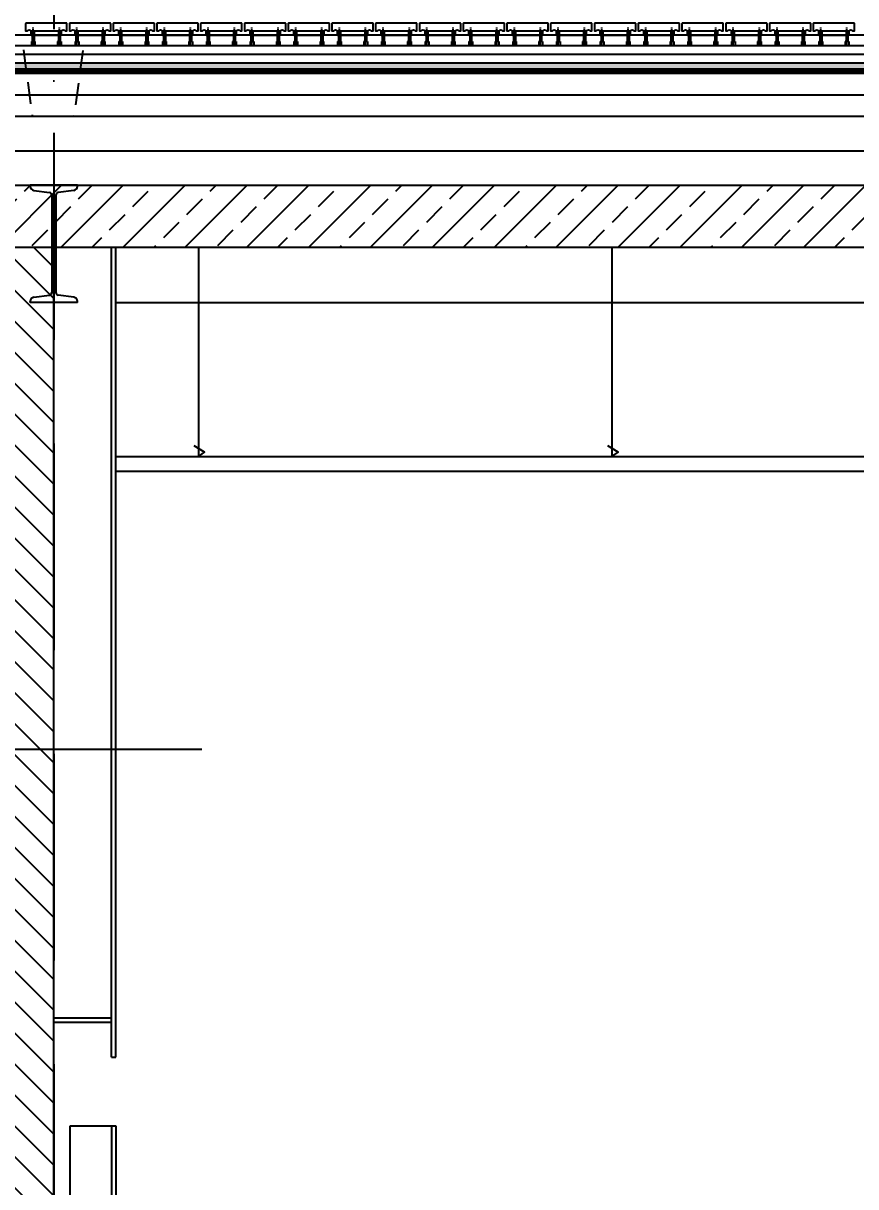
# Model space of a CAD drawing. Header units: millimetres. Extents: x 58205 to 122423, y 1055 to 94479.
# Drawn here: x 70676.6 to 70918.2, y 16910.6 to 17248.3 of the extents above; entities that cross this region are included whole.
import ezdxf

# ---------------------------------------------------------------- set-up
doc = ezdxf.new("R2010")
doc.units = ezdxf.units.MM
for name, pattern in [('0707_PB_080619_gn_xref$0$ACAD_ISO10W100', [18, 12, -3, 0, -3]), ('ACAD_ISO03W100', [30, 12, -18]), ('ACAD_ISO10W100', [18, 12, -3, 0, -3]), ('AUDIT_D_080509132939-0', [0]), ('HIDDEN', [9.525, 6.35, -3.175])]:
    doc.linetypes.add(name, pattern=pattern)
for name, color, linetype in [('+48_CIENKIE', 253, 'Continuous'), ('+48_HACZE', 253, 'Continuous'), ('+48_IZOLACJE', 4, 'Continuous'), ('+48_MEBLE', 251, 'Continuous'), ('+48_OPISY_ŚCIAN', 3, 'Continuous'), ('+48_OSIE', 8, 'Continuous'), ('+48_PRZEKRÓJ', 1, 'Continuous'), ('+48_SCIANY', 1, 'Continuous'), ('+48_SUFITY_PODWIESZANE', 4, 'Continuous'), ('+48_WEŁNA', 252, 'Continuous'), ('+48_WIDOK', 5, 'Continuous'), ('+48_ŚCIANY_GK', 42, 'Continuous'), ('+48_ŻELBET', 242, 'Continuous'), ('1_CIENKA', 252, 'Continuous')]:
    doc.layers.add(name, color=color, linetype=linetype)
doc.styles.add('WRP_ARIAL', font='ARIAL.TTF', dxfattribs={"width": 0.8})
doc.linetypes.add('BATTING', pattern='A,0.00254,-2.54,[134,ltypeshp.shx,S=2.54,R=0,X=-2.54,Y=0],-5.08,[134,ltypeshp.shx,S=2.54,R=180,X=2.54,Y=0],-2.54', length=10.16254)
doc.linetypes.add('ZIGZAG', pattern='A,0.00254,-5.08,[131,ltypeshp.shx,S=5.08,R=0,X=-5.08,Y=0],-10.16,[131,ltypeshp.shx,S=5.08,R=180,X=5.08,Y=0],-5.08', length=20.32254)

# ---------------------------------------------------------------- blocks, each defined once
blk = doc.blocks.new('A$C6D9607FD')
at = {"layer": '+48_PRZEKRÓJ', "color": 251}
for p, q in [((137, 340), (0, 340)), ((0, 340), (0, 337.1)), ((137, 340), (137, 337.1)), ((10.5, 325), (56.1, 318.6)), ((62.4, 311.4), (62.4, 28.6)), ((74.6, 311.4), (74.6, 28.6)), ((126.5, 325), (80.9, 318.6)), ((0, 0), (0, 2.9)), ((10.5, 15), (56.1, 21.4)), ((126.5, 15), (80.9, 21.4)), ((137, 0), (137, 2.9)), ((137, 0), (0, 0)), ((137, 0), (0, 0))]:
    blk.add_line(p, q, dxfattribs=at)
for centre, radius, start, end in [((12.2, 337.1), 12.2, 180, 262.0304), ((55.1, 311.4), 7.3, 0, 82.0304), ((81.9, 311.4), 7.3, 97.9696, 180), ((124.8, 337.1), 12.2, 277.9696, 0), ((12.2, 2.9), 12.2, 97.9696, 180), ((55.1, 28.6), 7.3, 277.9696, 0), ((81.9, 28.6), 7.3, 180, 262.0304), ((124.8, 2.9), 12.2, 0, 82.0304)]:
    blk.add_arc(centre, radius, start, end, dxfattribs=at)
blk = doc.blocks.new('SCIANA')
at = {"layer": '+48_OPISY_ŚCIAN', "ltscale": 5}
blk.add_line((-25, 0), (25, 0), dxfattribs=at)
blk.add_lwpolyline([(-60, 0), (-25, 0), (-25, 17.5), (-60, 17.5)], close=True, dxfattribs=at)
at = {"layer": '+48_OPISY_ŚCIAN', "ltscale": 5, "style": 'WRP_ARIAL', "width": 0.8}
blk.add_attdef('TYP', (-53.56, 4.8), '', height=10, dxfattribs=at)

msp = doc.modelspace()

# ---------------------------------------------------------------- hatches: boundary and pattern name
at = {"layer": '+48_HACZE', "ltscale": 0.1}
h = msp.add_hatch(dxfattribs=at)
h.set_pattern_fill('AR-SAND', scale=0.05, style=0)
h.paths.add_polyline_path([(70237.484, 17233.771), (71253.483, 17233.771), (71253.483, 17236.771), (70237.484, 17236.771)])
at = {"layer": '+48_HACZE', "linetype": 'AUDIT_D_080509132939-0'}
h = msp.add_hatch(dxfattribs=at)
h.set_pattern_fill('ANSI33', color=256, scale=2, angle=180, style=0)
h.paths.add_polyline_path([(70237.484, 17201.271), (71253.483, 17201.271), (71253.483, 17183.271), (70237.484, 17183.271)])
at = {"layer": '+48_HACZE'}
h = msp.add_hatch(dxfattribs=at)
h.set_pattern_fill('ANSI31', color=256, scale=2, angle=90, style=0)
h.paths.add_polyline_path([(70673.484, 17183.271), (70685.484, 17183.271), (70685.484, 16816.271), (70673.484, 16816.271)])

# ---------------------------------------------------------------- linework, layer by layer
at = {"layer": '+48_CIENKIE'}
for points in [[(70727.484, 17183.271), (70727.484, 17122.521), (70727.484, 17122.521)], [(70847.484, 17183.271), (70847.484, 17122.518), (70847.484, 17122.518)], [(70727.484, 17122.521), (70729.239, 17123.798), (70726.236, 17125.67)], [(70847.484, 17122.518), (70849.239, 17123.796), (70846.236, 17125.667)]]:
    msp.add_lwpolyline(points, dxfattribs=at)
at = {"layer": '+48_IZOLACJE', "linetype": 'ACAD_ISO03W100', "ltscale": 0.1, "const_width": 0.2}
msp.add_lwpolyline([(71270.021, 17241.921), (70215.484, 17241.921)], dxfattribs=at)
at = {"layer": '+48_IZOLACJE', "linetype": 'ACAD_ISO03W100', "ltscale": 0.5, "const_width": 1.5}
msp.add_lwpolyline([(70239.984, 17234.521), (71251.983, 17234.521)], dxfattribs=at)
at = {"layer": '+48_MEBLE'}
msp.add_line((70703.484, 17167.271), (71253.483, 17167.271), dxfattribs=at)
at = {"layer": '+48_OSIE', "linetype": 'ACAD_ISO10W100', "ltscale": 5}
msp.add_line((70685.484, 17757.048), (70685.484, 16319.517), dxfattribs=at)
at = {"layer": '+48_PRZEKRÓJ'}
msp.add_line((70685.484, 16816.271), (70685.484, 17183.271), dxfattribs=at)
at = {"layer": '+48_SCIANY', "ltscale": 0.15}
msp.add_lwpolyline([(70237.484, 17236.271), (70237.484, 17201.271), (71253.483, 17201.271), (71253.483, 17235.271)], dxfattribs=at)
at = {"layer": '+48_SUFITY_PODWIESZANE', "ltscale": 3}
for p, q in [((70703.484, 17122.521), (71253.483, 17122.521)), ((70703.484, 17118.271), (71253.483, 17118.271))]:
    msp.add_line(p, q, dxfattribs=at)
at = {"layer": '+48_WEŁNA', "linetype": 'BATTING', "ltscale": 0.6}
msp.add_line((70238.084, 17227.521), (71253.234, 17227.521), dxfattribs=at)
at = {"layer": '+48_WEŁNA', "linetype": 'BATTING', "ltscale": 0.9}
msp.add_line((70238.084, 17211.271), (71252.984, 17211.271), dxfattribs=at)
at = {"layer": '+48_WEŁNA', "linetype": 'ZIGZAG', "ltscale": 0.48}
msp.add_lwpolyline([(70215.484, 17239.271), (71275.784, 17239.271)], dxfattribs=at)
at = {"layer": '+48_WIDOK', "ltscale": 3}
for p, q in [((70237.484, 17233.771), (71253.483, 17233.771)), ((70238.084, 17221.271), (71252.984, 17221.271))]:
    msp.add_line(p, q, dxfattribs=at)
at = {"layer": '+48_WIDOK'}
for p, q in [((70702.234, 16928.271), (70703.484, 16928.271)), ((70702.234, 16928.271), (70702.234, 16826.777)), ((70703.484, 16928.271), (70703.484, 16826.771))]:
    msp.add_line(p, q, dxfattribs=at)
at = {"layer": '+48_WIDOK', "ltscale": 3}
for points in [[(70215.484, 17241.771), (71253.483, 17241.771)], [(70215.484, 17236.771), (71275.784, 17236.771)]]:
    msp.add_lwpolyline(points, dxfattribs=at)
at = {"layer": '+48_WIDOK', "linetype": 'HIDDEN'}
for points in [[(70676.642, 17240.591), (70679.19, 17221.483)], [(70693.889, 17240.375), (70691.32, 17221.271)]]:
    msp.add_lwpolyline(points, dxfattribs=at)
at = {"layer": '+48_WIDOK'}
msp.add_lwpolyline([(70690.234, 16928.271), (70702.234, 16928.271), (70702.234, 16838.271), (70690.234, 16838.271)], close=True, dxfattribs=at)
at = {"layer": '+48_ŚCIANY_GK'}
for p, q in [((70702.234, 16948.271), (70702.234, 17183.271)), ((70703.484, 16948.271), (70703.484, 17183.271)), ((70702.234, 16959.521), (70685.484, 16959.521)), ((70702.234, 16958.271), (70685.484, 16958.271)), ((70702.234, 16948.271), (70703.484, 16948.271))]:
    msp.add_line(p, q, dxfattribs=at)
at = {"layer": '+48_ŻELBET', "ltscale": 0.3}
for p, q in [((70237.484, 17201.271), (71253.483, 17201.271)), ((70237.484, 17183.271), (71253.483, 17183.271))]:
    msp.add_line(p, q, dxfattribs=at)
at = {"layer": '1_CIENKA', "linetype": '0707_PB_080619_gn_xref$0$ACAD_ISO10W100', "lineweight": -3, "ltscale": 0.1}
for p, q in [((70679.484, 17241.771), (70679.484, 17247.121)), ((70687.084, 17241.771), (70687.084, 17247.121)), ((70692.184, 17241.771), (70692.184, 17247.121)), ((70699.784, 17241.771), (70699.784, 17247.121)), ((70704.884, 17241.771), (70704.884, 17247.121)), ((70712.484, 17241.771), (70712.484, 17247.121)), ((70717.584, 17241.771), (70717.584, 17247.121)), ((70725.184, 17241.771), (70725.184, 17247.121)), ((70730.284, 17241.771), (70730.284, 17247.121)), ((70737.884, 17241.771), (70737.884, 17247.121)), ((70742.984, 17241.771), (70742.984, 17247.121)), ((70750.584, 17241.771), (70750.584, 17247.121)), ((70755.684, 17241.771), (70755.684, 17247.121)), ((70763.284, 17241.771), (70763.284, 17247.121)), ((70768.384, 17241.771), (70768.384, 17247.121)), ((70775.984, 17241.771), (70775.984, 17247.121)), ((70781.084, 17241.771), (70781.084, 17247.121)), ((70788.684, 17241.771), (70788.684, 17247.121)), ((70793.784, 17241.771), (70793.784, 17247.121)), ((70801.384, 17241.771), (70801.384, 17247.121)), ((70806.484, 17241.771), (70806.484, 17247.121)), ((70814.084, 17241.771), (70814.084, 17247.121)), ((70819.184, 17241.771), (70819.184, 17247.121)), ((70826.784, 17241.771), (70826.784, 17247.121)), ((70831.884, 17241.771), (70831.884, 17247.121)), ((70839.484, 17241.771), (70839.484, 17247.121)), ((70844.584, 17241.771), (70844.584, 17247.121)), ((70852.184, 17241.771), (70852.184, 17247.121)), ((70857.284, 17241.771), (70857.284, 17247.121)), ((70864.884, 17241.771), (70864.884, 17247.121)), ((70869.984, 17241.771), (70869.984, 17247.121)), ((70877.584, 17241.771), (70877.584, 17247.121)), ((70882.684, 17241.771), (70882.684, 17247.121)), ((70890.284, 17241.771), (70890.284, 17247.121)), ((70895.384, 17241.771), (70895.384, 17247.121)), ((70902.984, 17241.771), (70902.984, 17247.121)), ((70908.084, 17241.771), (70908.084, 17247.121)), ((70915.684, 17241.771), (70915.684, 17247.121))]:
    msp.add_line(p, q, dxfattribs=at)
at = {"layer": '1_CIENKA', "lineweight": -3}
for p, q in [((71272.483, 17244.771), (70220.036, 17244.771)), ((70678.934, 17244.771), (70687.634, 17244.771)), ((70679.209, 17246.071), (70679.209, 17242.953)), ((70679.759, 17246.071), (70679.759, 17242.953)), ((70686.809, 17246.071), (70686.809, 17242.953)), ((70687.359, 17246.071), (70687.359, 17242.953)), ((70691.634, 17244.771), (70700.334, 17244.771)), ((70691.909, 17246.071), (70691.909, 17242.953)), ((70692.459, 17246.071), (70692.459, 17242.953)), ((70699.509, 17246.071), (70699.509, 17242.953)), ((70700.059, 17246.071), (70700.059, 17242.953)), ((70704.334, 17244.771), (70713.034, 17244.771)), ((70704.609, 17246.071), (70704.609, 17242.953)), ((70705.159, 17246.071), (70705.159, 17242.953)), ((70712.209, 17246.071), (70712.209, 17242.953)), ((70712.759, 17246.071), (70712.759, 17242.953)), ((70717.034, 17244.771), (70725.734, 17244.771)), ((70717.309, 17246.071), (70717.309, 17242.953)), ((70717.859, 17246.071), (70717.859, 17242.953)), ((70724.909, 17246.071), (70724.909, 17242.953)), ((70725.459, 17246.071), (70725.459, 17242.953)), ((70729.734, 17244.771), (70738.434, 17244.771)), ((70730.009, 17246.071), (70730.009, 17242.953)), ((70730.559, 17246.071), (70730.559, 17242.953)), ((70737.609, 17246.071), (70737.609, 17242.953)), ((70738.159, 17246.071), (70738.159, 17242.953)), ((70742.434, 17244.771), (70751.134, 17244.771)), ((70742.709, 17246.071), (70742.709, 17242.953)), ((70743.259, 17246.071), (70743.259, 17242.953)), ((70750.309, 17246.071), (70750.309, 17242.953)), ((70750.859, 17246.071), (70750.859, 17242.953)), ((70755.134, 17244.771), (70763.834, 17244.771)), ((70755.409, 17246.071), (70755.409, 17242.953)), ((70755.959, 17246.071), (70755.959, 17242.953)), ((70763.009, 17246.071), (70763.009, 17242.953)), ((70763.559, 17246.071), (70763.559, 17242.953)), ((70767.834, 17244.771), (70776.534, 17244.771)), ((70768.109, 17246.071), (70768.109, 17242.953)), ((70768.659, 17246.071), (70768.659, 17242.953)), ((70775.709, 17246.071), (70775.709, 17242.953)), ((70776.259, 17246.071), (70776.259, 17242.953)), ((70780.534, 17244.771), (70789.234, 17244.771)), ((70780.809, 17246.071), (70780.809, 17242.953)), ((70781.359, 17246.071), (70781.359, 17242.953)), ((70788.409, 17246.071), (70788.409, 17242.953)), ((70788.959, 17246.071), (70788.959, 17242.953)), ((70793.234, 17244.771), (70801.934, 17244.771)), ((70793.509, 17246.071), (70793.509, 17242.953)), ((70794.059, 17246.071), (70794.059, 17242.953)), ((70801.109, 17246.071), (70801.109, 17242.953)), ((70801.659, 17246.071), (70801.659, 17242.953)), ((70805.934, 17244.771), (70814.634, 17244.771)), ((70806.209, 17246.071), (70806.209, 17242.953)), ((70806.759, 17246.071), (70806.759, 17242.953)), ((70813.809, 17246.071), (70813.809, 17242.953)), ((70814.359, 17246.071), (70814.359, 17242.953)), ((70818.634, 17244.771), (70827.334, 17244.771)), ((70818.909, 17246.071), (70818.909, 17242.953)), ((70819.459, 17246.071), (70819.459, 17242.953)), ((70826.509, 17246.071), (70826.509, 17242.953)), ((70827.059, 17246.071), (70827.059, 17242.953)), ((70831.334, 17244.771), (70840.034, 17244.771)), ((70831.609, 17246.071), (70831.609, 17242.953)), ((70832.159, 17246.071), (70832.159, 17242.953)), ((70839.209, 17246.071), (70839.209, 17242.953)), ((70839.759, 17246.071), (70839.759, 17242.953)), ((70844.034, 17244.771), (70852.734, 17244.771)), ((70844.309, 17246.071), (70844.309, 17242.953)), ((70844.859, 17246.071), (70844.859, 17242.953)), ((70851.909, 17246.071), (70851.909, 17242.953)), ((70852.459, 17246.071), (70852.459, 17242.953)), ((70856.734, 17244.771), (70865.434, 17244.771)), ((70857.009, 17246.071), (70857.009, 17242.953)), ((70857.559, 17246.071), (70857.559, 17242.953)), ((70864.609, 17246.071), (70864.609, 17242.953)), ((70865.159, 17246.071), (70865.159, 17242.953)), ((70869.434, 17244.771), (70878.134, 17244.771)), ((70869.709, 17246.071), (70869.709, 17242.953)), ((70870.259, 17246.071), (70870.259, 17242.953)), ((70877.309, 17246.071), (70877.309, 17242.953)), ((70877.859, 17246.071), (70877.859, 17242.953)), ((70882.134, 17244.771), (70890.834, 17244.771)), ((70882.409, 17246.071), (70882.409, 17242.953)), ((70882.959, 17246.071), (70882.959, 17242.953)), ((70890.009, 17246.071), (70890.009, 17242.953)), ((70890.559, 17246.071), (70890.559, 17242.953)), ((70894.834, 17244.771), (70903.534, 17244.771)), ((70895.109, 17246.071), (70895.109, 17242.953)), ((70895.659, 17246.071), (70895.659, 17242.953)), ((70902.709, 17246.071), (70902.709, 17242.953)), ((70903.259, 17246.071), (70903.259, 17242.953)), ((70907.534, 17244.771), (70916.234, 17244.771)), ((70907.809, 17246.071), (70907.809, 17242.953)), ((70908.359, 17246.071), (70908.359, 17242.953)), ((70915.409, 17246.071), (70915.409, 17242.953)), ((70915.959, 17246.071), (70915.959, 17242.953)), ((70678.966, 17242.953), (70680.001, 17242.953)), ((70678.966, 17242.953), (70678.966, 17241.771)), ((70680.001, 17242.953), (70680.001, 17241.771)), ((70686.566, 17242.953), (70686.566, 17241.771)), ((70687.601, 17242.953), (70686.566, 17242.953)), ((70687.601, 17242.953), (70687.601, 17241.771)), ((70691.666, 17242.953), (70692.701, 17242.953)), ((70691.666, 17242.953), (70691.666, 17241.771)), ((70692.701, 17242.953), (70692.701, 17241.771)), ((70699.266, 17242.953), (70699.266, 17241.771)), ((70700.301, 17242.953), (70699.266, 17242.953)), ((70700.301, 17242.953), (70700.301, 17241.771)), ((70704.366, 17242.953), (70705.401, 17242.953)), ((70704.366, 17242.953), (70704.366, 17241.771)), ((70705.401, 17242.953), (70705.401, 17241.771)), ((70711.966, 17242.953), (70711.966, 17241.771)), ((70713.001, 17242.953), (70711.966, 17242.953)), ((70713.001, 17242.953), (70713.001, 17241.771)), ((70717.066, 17242.953), (70718.101, 17242.953)), ((70717.066, 17242.953), (70717.066, 17241.771)), ((70718.101, 17242.953), (70718.101, 17241.771)), ((70724.666, 17242.953), (70724.666, 17241.771)), ((70725.701, 17242.953), (70724.666, 17242.953)), ((70725.701, 17242.953), (70725.701, 17241.771)), ((70729.766, 17242.953), (70730.801, 17242.953)), ((70729.766, 17242.953), (70729.766, 17241.771)), ((70730.801, 17242.953), (70730.801, 17241.771)), ((70737.366, 17242.953), (70737.366, 17241.771)), ((70738.401, 17242.953), (70737.366, 17242.953)), ((70738.401, 17242.953), (70738.401, 17241.771)), ((70742.466, 17242.953), (70743.501, 17242.953)), ((70742.466, 17242.953), (70742.466, 17241.771)), ((70743.501, 17242.953), (70743.501, 17241.771)), ((70750.066, 17242.953), (70750.066, 17241.771)), ((70751.101, 17242.953), (70750.066, 17242.953)), ((70751.101, 17242.953), (70751.101, 17241.771)), ((70755.166, 17242.953), (70756.201, 17242.953)), ((70755.166, 17242.953), (70755.166, 17241.771)), ((70756.201, 17242.953), (70756.201, 17241.771)), ((70762.766, 17242.953), (70762.766, 17241.771)), ((70763.801, 17242.953), (70762.766, 17242.953)), ((70763.801, 17242.953), (70763.801, 17241.771)), ((70767.866, 17242.953), (70768.901, 17242.953)), ((70767.866, 17242.953), (70767.866, 17241.771)), ((70768.901, 17242.953), (70768.901, 17241.771)), ((70775.466, 17242.953), (70775.466, 17241.771)), ((70776.501, 17242.953), (70775.466, 17242.953)), ((70776.501, 17242.953), (70776.501, 17241.771)), ((70780.566, 17242.953), (70781.601, 17242.953)), ((70780.566, 17242.953), (70780.566, 17241.771)), ((70781.601, 17242.953), (70781.601, 17241.771)), ((70788.166, 17242.953), (70788.166, 17241.771)), ((70789.201, 17242.953), (70788.166, 17242.953)), ((70789.201, 17242.953), (70789.201, 17241.771)), ((70793.266, 17242.953), (70794.301, 17242.953)), ((70793.266, 17242.953), (70793.266, 17241.771)), ((70794.301, 17242.953), (70794.301, 17241.771)), ((70800.866, 17242.953), (70800.866, 17241.771)), ((70801.901, 17242.953), (70800.866, 17242.953)), ((70801.901, 17242.953), (70801.901, 17241.771)), ((70805.966, 17242.953), (70807.001, 17242.953)), ((70805.966, 17242.953), (70805.966, 17241.771)), ((70807.001, 17242.953), (70807.001, 17241.771)), ((70813.566, 17242.953), (70813.566, 17241.771)), ((70814.601, 17242.953), (70813.566, 17242.953)), ((70814.601, 17242.953), (70814.601, 17241.771)), ((70818.666, 17242.953), (70819.701, 17242.953)), ((70818.666, 17242.953), (70818.666, 17241.771)), ((70819.701, 17242.953), (70819.701, 17241.771)), ((70826.266, 17242.953), (70826.266, 17241.771)), ((70827.301, 17242.953), (70826.266, 17242.953)), ((70827.301, 17242.953), (70827.301, 17241.771)), ((70831.366, 17242.953), (70832.401, 17242.953)), ((70831.366, 17242.953), (70831.366, 17241.771)), ((70832.401, 17242.953), (70832.401, 17241.771)), ((70838.966, 17242.953), (70838.966, 17241.771)), ((70840.001, 17242.953), (70838.966, 17242.953)), ((70840.001, 17242.953), (70840.001, 17241.771)), ((70844.066, 17242.953), (70845.101, 17242.953)), ((70844.066, 17242.953), (70844.066, 17241.771)), ((70845.101, 17242.953), (70845.101, 17241.771)), ((70851.666, 17242.953), (70851.666, 17241.771)), ((70852.701, 17242.953), (70851.666, 17242.953)), ((70852.701, 17242.953), (70852.701, 17241.771)), ((70856.766, 17242.953), (70857.801, 17242.953)), ((70856.766, 17242.953), (70856.766, 17241.771)), ((70857.801, 17242.953), (70857.801, 17241.771)), ((70864.366, 17242.953), (70864.366, 17241.771)), ((70865.401, 17242.953), (70864.366, 17242.953)), ((70865.401, 17242.953), (70865.401, 17241.771)), ((70869.466, 17242.953), (70870.501, 17242.953)), ((70869.466, 17242.953), (70869.466, 17241.771)), ((70870.501, 17242.953), (70870.501, 17241.771)), ((70877.066, 17242.953), (70877.066, 17241.771)), ((70878.101, 17242.953), (70877.066, 17242.953)), ((70878.101, 17242.953), (70878.101, 17241.771)), ((70882.166, 17242.953), (70883.201, 17242.953)), ((70882.166, 17242.953), (70882.166, 17241.771)), ((70883.201, 17242.953), (70883.201, 17241.771)), ((70889.766, 17242.953), (70889.766, 17241.771)), ((70890.801, 17242.953), (70889.766, 17242.953)), ((70890.801, 17242.953), (70890.801, 17241.771)), ((70894.866, 17242.953), (70895.901, 17242.953)), ((70894.866, 17242.953), (70894.866, 17241.771)), ((70895.901, 17242.953), (70895.901, 17241.771)), ((70902.466, 17242.953), (70902.466, 17241.771)), ((70903.501, 17242.953), (70902.466, 17242.953)), ((70903.501, 17242.953), (70903.501, 17241.771)), ((70907.566, 17242.953), (70908.601, 17242.953)), ((70907.566, 17242.953), (70907.566, 17241.771)), ((70908.601, 17242.953), (70908.601, 17241.771)), ((70915.166, 17242.953), (70915.166, 17241.771)), ((70916.201, 17242.953), (70915.166, 17242.953)), ((70916.201, 17242.953), (70916.201, 17241.771))]:
    msp.add_line(p, q, dxfattribs=at)
for points in [[(70678.834, 17246.071), (70687.734, 17246.071, -0.536675), (70688.734, 17246.071), (70689.284, 17246.071), (70689.284, 17248.171, 0.4142136), (70689.184, 17248.271), (70677.384, 17248.271, 0.4140826), (70677.284, 17248.171), (70677.284, 17246.071), (70677.834, 17246.071, -0.536675)], [(70691.534, 17246.071), (70700.434, 17246.071, -0.536675), (70701.434, 17246.071), (70701.984, 17246.071), (70701.984, 17248.171, 0.4142136), (70701.884, 17248.271), (70690.084, 17248.271, 0.4140826), (70689.984, 17248.171), (70689.984, 17246.071), (70690.534, 17246.071, -0.536675)], [(70704.234, 17246.071), (70713.134, 17246.071, -0.536675), (70714.134, 17246.071), (70714.684, 17246.071), (70714.684, 17248.171, 0.4142136), (70714.584, 17248.271), (70702.784, 17248.271, 0.4140826), (70702.684, 17248.171), (70702.684, 17246.071), (70703.234, 17246.071, -0.536675)], [(70716.934, 17246.071), (70725.834, 17246.071, -0.536675), (70726.834, 17246.071), (70727.384, 17246.071), (70727.384, 17248.171, 0.4142136), (70727.284, 17248.271), (70715.484, 17248.271, 0.4140826), (70715.384, 17248.171), (70715.384, 17246.071), (70715.934, 17246.071, -0.536675)], [(70729.634, 17246.071), (70738.534, 17246.071, -0.536675), (70739.534, 17246.071), (70740.084, 17246.071), (70740.084, 17248.171, 0.4142136), (70739.984, 17248.271), (70728.184, 17248.271, 0.4140826), (70728.084, 17248.171), (70728.084, 17246.071), (70728.634, 17246.071, -0.536675)], [(70742.334, 17246.071), (70751.234, 17246.071, -0.536675), (70752.234, 17246.071), (70752.784, 17246.071), (70752.784, 17248.171, 0.4142136), (70752.684, 17248.271), (70740.884, 17248.271, 0.4140826), (70740.784, 17248.171), (70740.784, 17246.071), (70741.334, 17246.071, -0.536675)], [(70755.034, 17246.071), (70763.934, 17246.071, -0.536675), (70764.934, 17246.071), (70765.484, 17246.071), (70765.484, 17248.171, 0.4142136), (70765.384, 17248.271), (70753.584, 17248.271, 0.4140826), (70753.484, 17248.171), (70753.484, 17246.071), (70754.034, 17246.071, -0.536675)], [(70767.734, 17246.071), (70776.634, 17246.071, -0.536675), (70777.634, 17246.071), (70778.184, 17246.071), (70778.184, 17248.171, 0.4142136), (70778.084, 17248.271), (70766.284, 17248.271, 0.4140826), (70766.184, 17248.171), (70766.184, 17246.071), (70766.734, 17246.071, -0.536675)], [(70780.434, 17246.071), (70789.334, 17246.071, -0.536675), (70790.334, 17246.071), (70790.884, 17246.071), (70790.884, 17248.171, 0.4142136), (70790.784, 17248.271), (70778.984, 17248.271, 0.4140826), (70778.884, 17248.171), (70778.884, 17246.071), (70779.434, 17246.071, -0.536675)], [(70793.134, 17246.071), (70802.034, 17246.071, -0.536675), (70803.034, 17246.071), (70803.584, 17246.071), (70803.584, 17248.171, 0.4142136), (70803.484, 17248.271), (70791.684, 17248.271, 0.4140826), (70791.584, 17248.171), (70791.584, 17246.071), (70792.134, 17246.071, -0.536675)], [(70805.834, 17246.071), (70814.734, 17246.071, -0.536675), (70815.734, 17246.071), (70816.284, 17246.071), (70816.284, 17248.171, 0.4142136), (70816.184, 17248.271), (70804.384, 17248.271, 0.4140826), (70804.284, 17248.171), (70804.284, 17246.071), (70804.834, 17246.071, -0.536675)], [(70818.534, 17246.071), (70827.434, 17246.071, -0.536675), (70828.434, 17246.071), (70828.984, 17246.071), (70828.984, 17248.171, 0.4142136), (70828.884, 17248.271), (70817.084, 17248.271, 0.4140826), (70816.984, 17248.171), (70816.984, 17246.071), (70817.534, 17246.071, -0.536675)], [(70831.234, 17246.071), (70840.134, 17246.071, -0.536675), (70841.134, 17246.071), (70841.684, 17246.071), (70841.684, 17248.171, 0.4142136), (70841.584, 17248.271), (70829.784, 17248.271, 0.4140826), (70829.684, 17248.171), (70829.684, 17246.071), (70830.234, 17246.071, -0.536675)], [(70843.934, 17246.071), (70852.834, 17246.071, -0.536675), (70853.834, 17246.071), (70854.384, 17246.071), (70854.384, 17248.171, 0.4142136), (70854.284, 17248.271), (70842.484, 17248.271, 0.4140826), (70842.384, 17248.171), (70842.384, 17246.071), (70842.934, 17246.071, -0.536675)], [(70856.634, 17246.071), (70865.534, 17246.071, -0.536675), (70866.534, 17246.071), (70867.084, 17246.071), (70867.084, 17248.171, 0.4142136), (70866.984, 17248.271), (70855.184, 17248.271, 0.4140826), (70855.084, 17248.171), (70855.084, 17246.071), (70855.634, 17246.071, -0.536675)], [(70869.334, 17246.071), (70878.234, 17246.071, -0.536675), (70879.234, 17246.071), (70879.784, 17246.071), (70879.784, 17248.171, 0.4142136), (70879.684, 17248.271), (70867.884, 17248.271, 0.4140826), (70867.784, 17248.171), (70867.784, 17246.071), (70868.334, 17246.071, -0.536675)], [(70882.034, 17246.071), (70890.934, 17246.071, -0.536675), (70891.934, 17246.071), (70892.484, 17246.071), (70892.484, 17248.171, 0.4142136), (70892.384, 17248.271), (70880.584, 17248.271, 0.4140826), (70880.484, 17248.171), (70880.484, 17246.071), (70881.034, 17246.071, -0.536675)], [(70894.734, 17246.071), (70903.634, 17246.071, -0.536675), (70904.634, 17246.071), (70905.184, 17246.071), (70905.184, 17248.171, 0.4142136), (70905.084, 17248.271), (70893.284, 17248.271, 0.4140826), (70893.184, 17248.171), (70893.184, 17246.071), (70893.734, 17246.071, -0.536675)], [(70907.434, 17246.071), (70916.334, 17246.071, -0.536675), (70917.334, 17246.071), (70917.884, 17246.071), (70917.884, 17248.171, 0.4142136), (70917.784, 17248.271), (70905.984, 17248.271, 0.4140826), (70905.884, 17248.171), (70905.884, 17246.071), (70906.434, 17246.071, -0.536675)]]:
    msp.add_lwpolyline(points, format="xyb", close=True, dxfattribs=at)
for points in [[(70687.634, 17246.071), (70687.634, 17244.771), (70678.934, 17244.771), (70678.934, 17246.071)], [(70700.334, 17246.071), (70700.334, 17244.771), (70691.634, 17244.771), (70691.634, 17246.071)], [(70713.034, 17246.071), (70713.034, 17244.771), (70704.334, 17244.771), (70704.334, 17246.071)], [(70725.734, 17246.071), (70725.734, 17244.771), (70717.034, 17244.771), (70717.034, 17246.071)], [(70738.434, 17246.071), (70738.434, 17244.771), (70729.734, 17244.771), (70729.734, 17246.071)], [(70751.134, 17246.071), (70751.134, 17244.771), (70742.434, 17244.771), (70742.434, 17246.071)], [(70763.834, 17246.071), (70763.834, 17244.771), (70755.134, 17244.771), (70755.134, 17246.071)], [(70776.534, 17246.071), (70776.534, 17244.771), (70767.834, 17244.771), (70767.834, 17246.071)], [(70789.234, 17246.071), (70789.234, 17244.771), (70780.534, 17244.771), (70780.534, 17246.071)], [(70801.934, 17246.071), (70801.934, 17244.771), (70793.234, 17244.771), (70793.234, 17246.071)], [(70814.634, 17246.071), (70814.634, 17244.771), (70805.934, 17244.771), (70805.934, 17246.071)], [(70827.334, 17246.071), (70827.334, 17244.771), (70818.634, 17244.771), (70818.634, 17246.071)], [(70840.034, 17246.071), (70840.034, 17244.771), (70831.334, 17244.771), (70831.334, 17246.071)], [(70852.734, 17246.071), (70852.734, 17244.771), (70844.034, 17244.771), (70844.034, 17246.071)], [(70865.434, 17246.071), (70865.434, 17244.771), (70856.734, 17244.771), (70856.734, 17246.071)], [(70878.134, 17246.071), (70878.134, 17244.771), (70869.434, 17244.771), (70869.434, 17246.071)], [(70890.834, 17246.071), (70890.834, 17244.771), (70882.134, 17244.771), (70882.134, 17246.071)], [(70903.534, 17246.071), (70903.534, 17244.771), (70894.834, 17244.771), (70894.834, 17246.071)], [(70916.234, 17246.071), (70916.234, 17244.771), (70907.534, 17244.771), (70907.534, 17246.071)]]:
    msp.add_lwpolyline(points, dxfattribs=at)

# ---------------------------------------------------------------- block references
at = {"layer": '+48_OPISY_ŚCIAN'}
ref = msp.add_blockref('SCIANA', (70690.984, 17037.657), dxfattribs=dict(at, xscale=1.5, yscale=1.5, zscale=1.5))
ref.add_attrib('TYP', 'SW4', (70608.837, 17042.296), dxfattribs={"ltscale": 5, "height": 15, "style": 'WRP_ARIAL', "width": 0.8})
at = {"layer": '+48_PRZEKRÓJ', "xscale": 0.1000000000058208, "yscale": 0.1000000000021828, "zscale": 0.1}
msp.add_blockref('A$C6D9607FD', (70678.634, 17167.271), dxfattribs=at)

doc.saveas('drawing.dxf')
